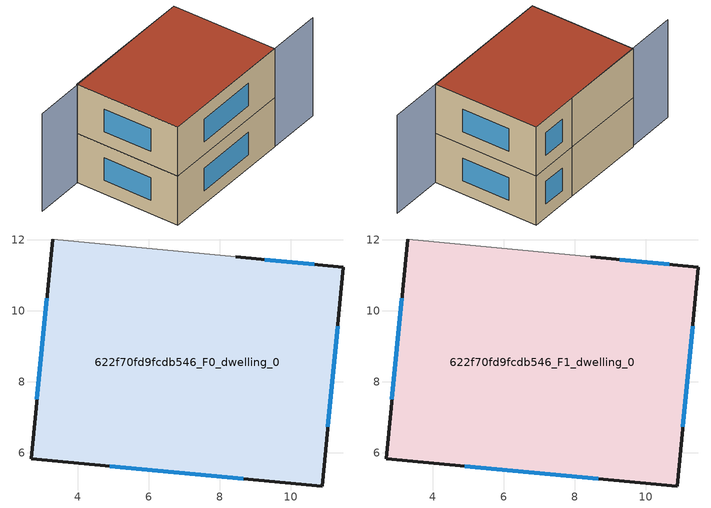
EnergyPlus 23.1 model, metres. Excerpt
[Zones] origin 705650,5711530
622f70fd9fcdb546_F0_dwelling_0
 floor ground (EU_floor_Construction): 11.48,11.23 10.88,5.07 2.69,5.84 3.3,12.02 8.45,11.52 z0
 wall outside (EU_wall_Construction): 3.3,12.02 2.69,5.84 10.88,5.07 11.48,11.23 8.45,11.52 z0:3
 wall adiabatic (EU_wall_Construction): 8.45,11.52 3.3,12.02 z0:3
 window (EU_Window_Construction): 10.66,11.31 9.27,11.44 / 11.04,6.74 11.32,9.56 / 4.91,5.63 8.67,5.28 / 3.13,10.35 2.86,7.51 z0.81:2.19
622f70fd9fcdb546_F1_dwelling_0
 floor to 622f70fd9fcdb546_F0_dwelling_0 (EU_floor_Construction): 11.48,11.23 10.88,5.07 2.69,5.84 3.3,12.02 8.45,11.52 z3
 wall outside (EU_wall_Construction): 3.3,12.02 2.69,5.84 10.88,5.07 11.48,11.23 8.45,11.52 z3:6
 wall adiabatic (EU_wall_Construction): 8.45,11.52 3.3,12.02 z3:6
 window (EU_Window_Construction): 10.66,11.31 9.27,11.44 / 11.04,6.74 11.32,9.56 / 4.91,5.63 8.67,5.28 / 3.13,10.35 2.86,7.51 z3.81:5.19
 roof outside (EU_roof_Construction): 10.88,5.07 11.48,11.23 8.45,11.52 3.3,12.02 2.69,5.84 z6
shading: 5.82,5.55 14.12,4.77 / 8.45,11.52 0.28,12.25 z0:6
[Building]
EU S2 Campaign: North Axis=0; Terrain=City; Solar Distribution=FullExterior
[Site:Location]
London: Latitude=51.5; Longitude=-0.5; Time Zone=0; Elevation=25
[SizingPeriod:WeatherFileDays]
AnnualSizingPeriod: Begin Month=1; Begin Day of Month=1; End Month=12; End Day of Month=31; Day of Week for Start Day=Monday; Use Weather File Daylight Saving Period=No; Use Weather File Rain and Snow Indicators=No
[MATERIAL]
EU_InternalMass_Material: Roughness=MediumRough; Thickness=0.1; Conductivity=1; Density=1800; Specific Heat=900; Thermal Absorptance=0.9; Solar Absorptance=0.7; Visible Absorptance=0.7
[MATERIAL:NOMASS] Roughness=MediumRough; Thermal Absorptance=0.9; Solar Absorptance=0.7; Visible Absorptance=0.7
Name | Thermal Resistance
EU_wall_NoMass | 0.727863
EU_roof_NoMass | 0.773354
EU_floor_NoMass | 1.79329
[WINDOWMATERIAL:SIMPLEGLAZINGSYSTEM]
EU_Window_SimpleGlazing: UFactor=2.58614; Solar Heat Gain Coefficient=0.76; Visible Transmittance=0.76
[CONSTRUCTION]
EU_wall_Construction: EU_wall_NoMass
EU_roof_Construction: EU_roof_NoMass
EU_floor_Construction: EU_floor_NoMass
EU_Window_Construction: EU_Window_SimpleGlazing
EU_InternalMass_Construction: EU_InternalMass_Material
[ZONE] Type=1; Multiplier=1; Ceiling Height=autocalculate; Floor Area=autocalculate; Part of Total Floor Area=Yes
Name | Volume
622f70fd9fcdb546_F0_dwelling_0 | 152.908
622f70fd9fcdb546_F1_dwelling_0 | 152.909
[INTERNALMASS] Construction=EU_InternalMass_Construction; Surface Area=50.9696
Name | Zone or ZoneList
622f70fd9fcdb546_F0_dwelling_0_EU_InternalMass | 622f70fd9fcdb546_F0_dwelling_0
622f70fd9fcdb546_F1_dwelling_0_EU_InternalMass | 622f70fd9fcdb546_F1_dwelling_0
[OTHEREQUIPMENT] Fuel Type=Electricity; Design Level Calculation Method=Watts/Area; Power per Zone Floor Area=1; Fraction Latent=0; Fraction Radiant=0; Fraction Lost=0; Carbon Dioxide Generation Rate=0; EndUse Subcategory=EU_Step8_InternalGains
Name | Zone or ZoneList or Space or SpaceList | Schedule
EU_Step8_InternalGain_622f70fd9fcdb546_F0_dwelling_0_f000 | 622f70fd9fcdb546_F0_dwelling_0 | EU_Step8_GainSchedule_622f70fd9fcdb546_F0_dwelling_0_f000
EU_Step8_InternalGain_622f70fd9fcdb546_F1_dwelling_0_f000 | 622f70fd9fcdb546_F1_dwelling_0 | EU_Step8_GainSchedule_622f70fd9fcdb546_F1_dwelling_0_f000
[ZONEVENTILATION:DESIGNFLOWRATE] Schedule=EU_AlwaysOn; Design Flow Rate Calculation Method=AirChanges/Hour; Air Changes per Hour=0.484901; Ventilation Type=Natural; Fan Pressure Rise=0; Fan Total Efficiency=1; Constant Term Coefficient=1; Temperature Term Coefficient=0; Velocity Term Coefficient=0; Velocity Squared Term Coefficient=0; Minimum Indoor Temperature=-100; Maximum Indoor Temperature=100; Delta Temperature=-100; Minimum Outdoor Temperature=-100; Maximum Outdoor Temperature=100; Maximum Wind Speed=40
Name | Zone or ZoneList or Space or SpaceList
EU_ConstantAir_622f70fd9fcdb546_F0_dwelling_0 | 622f70fd9fcdb546_F0_dwelling_0
EU_ConstantAir_622f70fd9fcdb546_F1_dwelling_0 | 622f70fd9fcdb546_F1_dwelling_0
[HVACTEMPLATE:THERMOSTAT] Constant Heating Setpoint=20; Constant Cooling Setpoint=50
EU_HeatOnly_622f70fd9fcdb546_F0_dwelling_0; EU_HeatOnly_622f70fd9fcdb546_F1_dwelling_0
[HVACTEMPLATE:ZONE:IDEALLOADSAIRSYSTEM] System Availability Schedule=EU_AlwaysOn; Maximum Heating Supply Air Temperature=50; Minimum Cooling Supply Air Temperature=13; Maximum Heating Supply Air Humidity Ratio=0.0156; Minimum Cooling Supply Air Humidity Ratio=0.0077; Heating Limit=NoLimit; Cooling Limit=NoLimit; Heating Availability Schedule=EU_AlwaysOn; Cooling Availability Schedule=EU_CoolingOff; Dehumidification Control Type=ConstantSensibleHeatRatio; Cooling Sensible Heat Ratio=0.7; Dehumidification Setpoint=60; Humidification Control Type=None; Humidification Setpoint=30; Outdoor Air Method=None; Outdoor Air Flow Rate per Person=0.00944; Outdoor Air Flow Rate per Zone Floor Area=0; Outdoor Air Flow Rate per Zone=0; Demand Controlled Ventilation Type=None; Outdoor Air Economizer Type=NoEconomizer; Heat Recovery Type=None; Sensible Heat Recovery Effectiveness=0.7; Latent Heat Recovery Effectiveness=0.65
Name | Template Thermostat
622f70fd9fcdb546_F0_dwelling_0 | EU_HeatOnly_622f70fd9fcdb546_F0_dwelling_0
622f70fd9fcdb546_F1_dwelling_0 | EU_HeatOnly_622f70fd9fcdb546_F1_dwelling_0
[SIZING:ZONE] Zone Cooling Design Supply Air Temperature Input Method=SupplyAirTemperature; Zone Cooling Design Supply Air Temperature=13; Zone Heating Design Supply Air Temperature Input Method=SupplyAirTemperature; Zone Heating Design Supply Air Temperature=50; Zone Cooling Design Supply Air Humidity Ratio=0.008; Zone Heating Design Supply Air Humidity Ratio=0.008; Cooling Design Air Flow Method=DesignDay; Cooling Design Air Flow Rate=0; Cooling Minimum Air Flow per Zone Floor Area=0.000762; Cooling Minimum Air Flow=0; Cooling Minimum Air Flow Fraction=0.2; Heating Design Air Flow Method=DesignDay; Heating Design Air Flow Rate=0; Heating Maximum Air Flow per Zone Floor Area=0.002032; Heating Maximum Air Flow=0.141576; Heating Maximum Air Flow Fraction=0.3; Account for Dedicated Outdoor Air System=No; Dedicated Outdoor Air System Control Strategy=NeutralSupplyAir; Dedicated Outdoor Air Low Setpoint Temperature for Design=autosize; Dedicated Outdoor Air High Setpoint Temperature for Design=autosize; Zone Load Sizing Method=Sensible Load Only No Latent Load; Zone Latent Cooling Design Supply Air Humidity Ratio Input Method=HumidityRatioDifference; Zone Cooling Design Supply Air Humidity Ratio Difference=0.005; Zone Latent Heating Design Supply Air Humidity Ratio Input Method=HumidityRatioDifference; Zone Humidification Design Supply Air Humidity Ratio Difference=0.005
622f70fd9fcdb546_F0_dwelling_0; 622f70fd9fcdb546_F1_dwelling_0
[SCHEDULE:CONSTANT]
Name | Hourly Value
EU_AlwaysOn | 1
EU_CoolingOff | 0
[SCHEDULE:FILE] Column Number=1; Rows to Skip at Top=0; Number of Hours of Data=8760; Column Separator=Comma; Interpolate to Timestep=No; Minutes per Item=60; Adjust Schedule for Daylight Savings=Yes
Name | File
EU_Step8_GainSchedule_622f70fd9fcdb546_F0_dwelling_0_f000 | ../../schedules/622f70fd9fcdb546/622f70fd9fcdb546_F0_dwelling_0_f000_gain.csv
EU_Step8_GainSchedule_622f70fd9fcdb546_F1_dwelling_0_f000 | ../../schedules/622f70fd9fcdb546/622f70fd9fcdb546_F1_dwelling_0_f000_gain.csv
